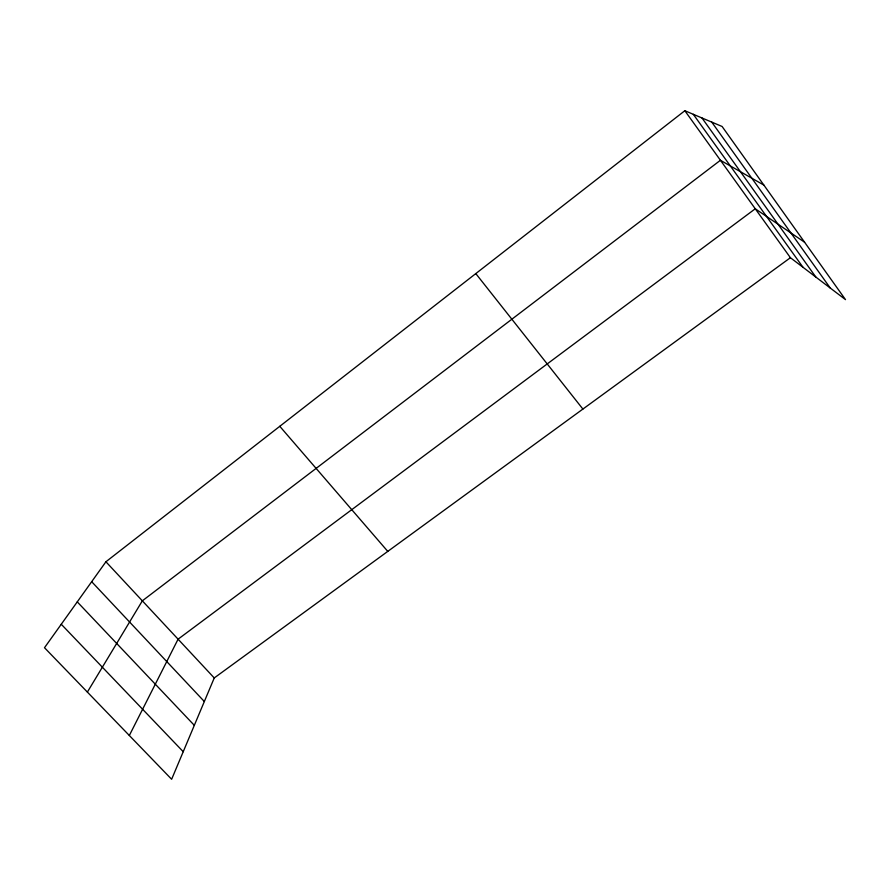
<?xml version="1.0" encoding="UTF-8"?>
<svg xmlns="http://www.w3.org/2000/svg" width="890" height="890" viewBox="0 0 890 890"><rect width="100%" height="100%" fill="white"/><g stroke="black" fill="none" stroke-linecap="round" stroke-linejoin="round"><path stroke-width="1.33" d="M790.409 257.711L214.245 677.957L171.637 779.273L44.5 647.72L105.921 561.768L684.844 110.727L722.102 126.48L845.5 299.63L790.409 257.711L684.844 110.727M129.328 735.496L178.089 639.176L755.265 208.783L804.593 242.225M87.376 692.075L142.344 600.828L720.422 160.278L763.865 185.087M61.265 624.257L183.229 751.705M77.263 601.874L194.32 725.339M91.681 581.693L204.333 701.52M105.921 561.768L214.245 677.957M279.783 426.31L387.773 551.388M475.794 273.597L582.894 409.066M693.321 114.321L803.002 267.3M711.755 122.108L830.259 288.037M701.999 117.992L815.863 277.079"/></g></svg>
